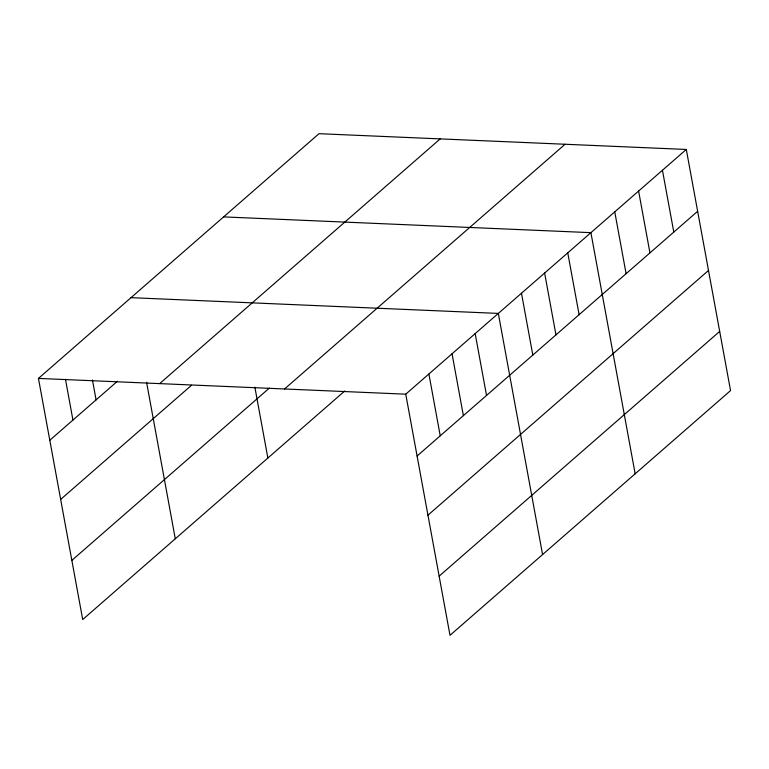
<?xml version="1.0" encoding="UTF-8"?>
<svg xmlns="http://www.w3.org/2000/svg" width="769" height="769" viewBox="0 0 769 769"><rect width="100%" height="100%" fill="white"/><g stroke="black" fill="none" stroke-linecap="round" stroke-linejoin="round"><path stroke-width="1.15" d="M344.714 390.998L82.706 619.545L38.45 378.415L319 133.691L686.294 149.455L730.55 390.585L450 635.309L405.744 394.18L686.294 149.455M49.802 440.252L117.455 381.232M159.654 383.616L440.204 138.891M60.655 499.417L191.519 385.269M71.844 560.38L269.371 388.076M284.54 388.979L565.09 144.245M417.086 456.017L697.646 211.283M427.949 515.182L708.499 270.457M439.137 576.144L719.688 331.41M223.616 216.896L590.909 232.661L635.165 473.791M131.028 297.661L498.322 313.416L542.578 554.555M38.45 378.415L405.744 394.18M662.445 170.257L673.798 232.084M638.597 191.058L649.949 252.886M614.758 211.86L626.101 273.687M567.762 252.847L579.105 314.684M544.615 273.043L555.968 334.871M521.469 293.229L532.821 355.067M475.175 333.611L486.527 395.439M452.037 353.798L463.38 415.635M428.891 373.994L440.233 435.821M254.856 387.134L267.872 458.026M146.562 382.251L175.284 538.79M92.453 380.04L96.087 399.87M65.452 379.223L72.94 420.057"/></g></svg>
